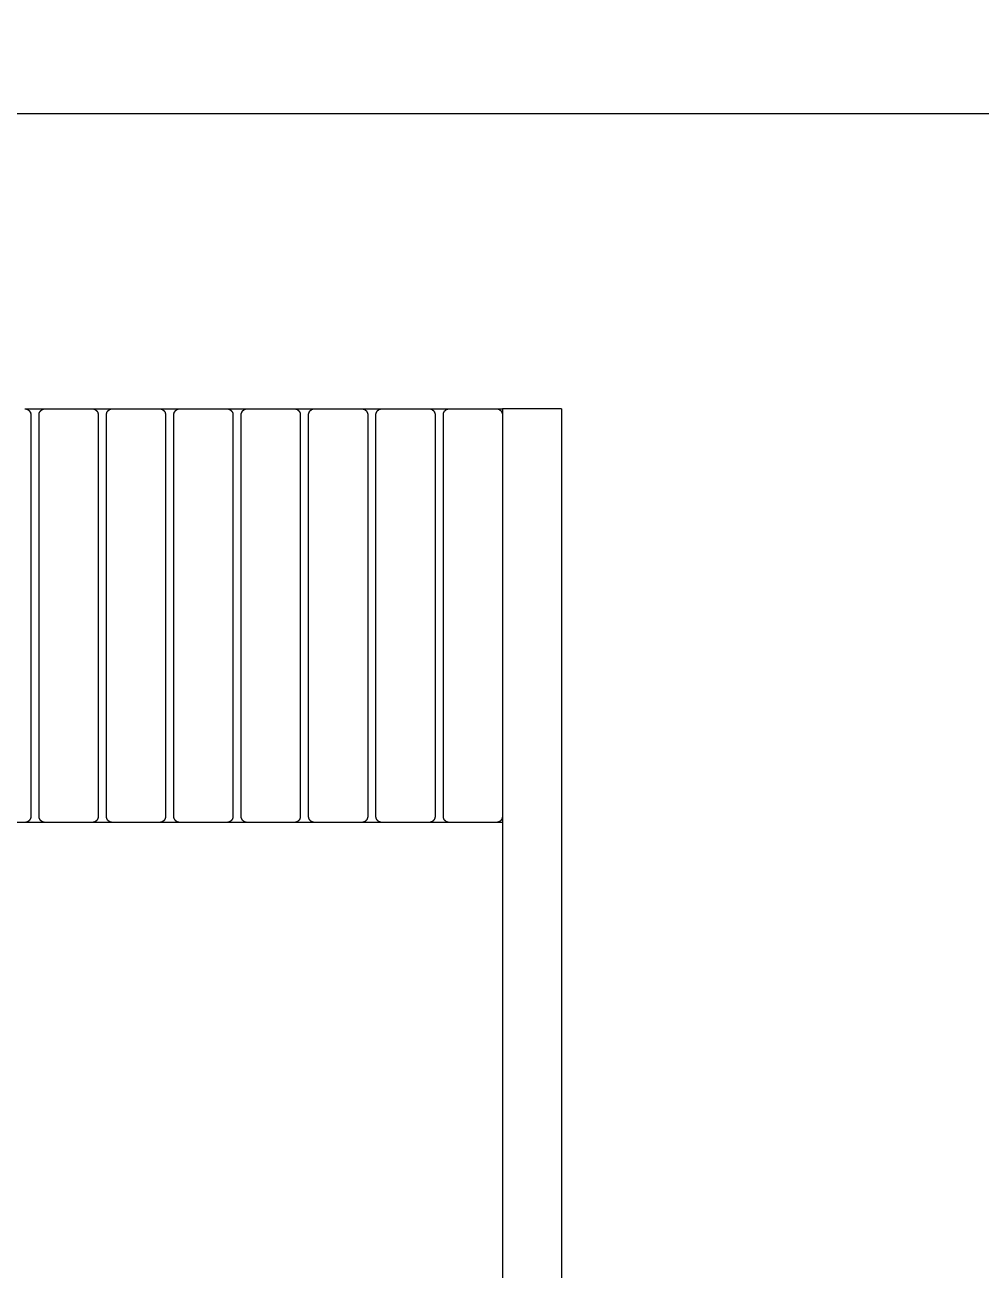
# Model space of a CAD drawing. Header units: millimetres. Extents: x -58335 to 291665, y -66693 to 213307.
# Drawn here: x 167907 to 168716, y -15881 to -14827 of the extents above; entities that cross this region are included whole.
import ezdxf

# ---------------------------------------------------------------- set-up
doc = ezdxf.new("R2010")
doc.units = ezdxf.units.MM
doc.header["$LTSCALE"] = 1000
for name, color, linetype in [('X-SITE$0$-MY-녹지', 254, 'Continuous'), ('X-SITE$0$-MY-보조선', 253, 'Continuous'), ('X-SITE$0$-MY-시설선', 254, 'Continuous'), ('X-SITE$0$-MY-시설선 wood', 254, 'Continuous')]:
    doc.layers.add(name, color=color, linetype=linetype)
pattern_1 = [(0, (-29382.5, 14650.24), (317.5, 317.5), [158.75, -476.25]), (90, (-29303.13, 14570.87), (-317.5, 317.5), [158.75, -476.25])]

# ---------------------------------------------------------------- blocks, each defined once
blk = doc.blocks.new('X-SITE$0$GPSP-100')
at = {"layer": 'X-SITE$0$-MY-시설선'}
for points in [[(2496.2, 0), (2512.8, 0)], [(2553.2, 0), (2569.8, 0)], [(2610.2, 0), (2626.8, 0)], [(2667.2, 0), (2683.8, 0)], [(2724.2, 0), (2740.8, 0)], [(2781.2, 0), (2797.8, 0)], [(2838.2, 0), (2854.8, 0)], [(2895.2, 0), (2900, 0)], [(2950, 0), (2900, 0)], [(2900, 0), (2900, -4.8)], [(2950, 0), (2950, -750)], [(2900, -345.2), (2900, -350)], [(2512.8, -350), (2496.2, -350)], [(2569.8, -350), (2553.2, -350)], [(2626.8, -350), (2610.2, -350)], [(2683.8, -350), (2667.2, -350)], [(2740.8, -350), (2724.2, -350)], [(2797.8, -350), (2781.2, -350)], [(2854.8, -350), (2838.2, -350)], [(2900, -350), (2895.2, -350)], [(2900, -350), (2900, -750)]]:
    blk.add_lwpolyline(points, dxfattribs=at)
at = {"layer": 'X-SITE$0$-MY-시설선 wood'}
for points in [[(2496, 0), (2496.1, 0), (2496.2, 0), (2496.3, 0), (2496.4, 0), (2496.6, 0), (2496.7, 0), (2496.8, -0.1), (2496.9, -0.1), (2497, -0.1), (2497.1, -0.1), (2497.3, -0.2), (2497.4, -0.2), (2497.5, -0.2), (2497.6, -0.3), (2497.7, -0.3), (2497.8, -0.4), (2498, -0.4), (2498.1, -0.4), (2498.2, -0.5), (2498.3, -0.6), (2498.4, -0.6), (2498.5, -0.7), (2498.6, -0.7), (2498.7, -0.8), (2498.8, -0.9), (2498.9, -1), (2499.1, -1), (2499.2, -1.1), (2499.3, -1.2), (2499.3, -1.3), (2499.4, -1.4), (2499.5, -1.5), (2499.6, -1.6), (2499.7, -1.7), (2499.8, -1.7), (2499.9, -1.8), (2500, -1.9), (2500, -2.1), (2500.1, -2.2), (2500.2, -2.3), (2500.3, -2.4), (2500.3, -2.5), (2500.4, -2.6), (2500.4, -2.7), (2500.5, -2.8), (2500.6, -2.9), (2500.6, -3), (2500.6, -3.2), (2500.7, -3.3), (2500.7, -3.4), (2500.8, -3.5), (2500.8, -3.6), (2500.8, -3.7), (2500.9, -3.9), (2500.9, -4), (2500.9, -4.1), (2500.9, -4.2), (2501, -4.3), (2501, -4.4), (2501, -4.6), (2501, -4.7), (2501, -4.8), (2501, -4.9), (2501, -5)], [(2508, -5), (2508, -4.9), (2508, -4.8), (2508, -4.7), (2508, -4.6), (2508, -4.4), (2508, -4.3), (2508.1, -4.2), (2508.1, -4.1), (2508.1, -4), (2508.1, -3.9), (2508.2, -3.7), (2508.2, -3.6), (2508.2, -3.5), (2508.3, -3.4), (2508.3, -3.3), (2508.4, -3.2), (2508.4, -3), (2508.4, -2.9), (2508.5, -2.8), (2508.6, -2.7), (2508.6, -2.6), (2508.7, -2.5), (2508.7, -2.4), (2508.8, -2.3), (2508.9, -2.2), (2509, -2.1), (2509, -1.9), (2509.1, -1.8), (2509.2, -1.7), (2509.3, -1.7), (2509.4, -1.6), (2509.5, -1.5), (2509.6, -1.4), (2509.7, -1.3), (2509.7, -1.2), (2509.8, -1.1), (2509.9, -1), (2510.1, -1), (2510.2, -0.9), (2510.3, -0.8), (2510.4, -0.7), (2510.5, -0.7), (2510.6, -0.6), (2510.7, -0.6), (2510.8, -0.5), (2510.9, -0.4), (2511, -0.4), (2511.2, -0.4), (2511.3, -0.3), (2511.4, -0.3), (2511.5, -0.2), (2511.6, -0.2), (2511.7, -0.2), (2511.9, -0.1), (2512, -0.1), (2512.1, -0.1), (2512.2, -0.1), (2512.3, 0), (2512.4, 0), (2512.6, 0), (2512.7, 0), (2512.8, 0), (2512.9, 0), (2513, 0)], [(2513, 0), (2553, 0)], [(2553, 0), (2553.1, 0), (2553.2, 0), (2553.3, 0), (2553.4, 0), (2553.6, 0), (2553.7, 0), (2553.8, -0.1), (2553.9, -0.1), (2554, -0.1), (2554.1, -0.1), (2554.3, -0.2), (2554.4, -0.2), (2554.5, -0.2), (2554.6, -0.3), (2554.7, -0.3), (2554.8, -0.4), (2555, -0.4), (2555.1, -0.4), (2555.2, -0.5), (2555.3, -0.6), (2555.4, -0.6), (2555.5, -0.7), (2555.6, -0.7), (2555.7, -0.8), (2555.8, -0.9), (2555.9, -1), (2556.1, -1), (2556.2, -1.1), (2556.3, -1.2), (2556.3, -1.3), (2556.4, -1.4), (2556.5, -1.5), (2556.6, -1.6), (2556.7, -1.7), (2556.8, -1.7), (2556.9, -1.8), (2557, -1.9), (2557, -2.1), (2557.1, -2.2), (2557.2, -2.3), (2557.3, -2.4), (2557.3, -2.5), (2557.4, -2.6), (2557.4, -2.7), (2557.5, -2.8), (2557.6, -2.9), (2557.6, -3), (2557.6, -3.2), (2557.7, -3.3), (2557.7, -3.4), (2557.8, -3.5), (2557.8, -3.6), (2557.8, -3.7), (2557.9, -3.9), (2557.9, -4), (2557.9, -4.1), (2557.9, -4.2), (2558, -4.3), (2558, -4.4), (2558, -4.6), (2558, -4.7), (2558, -4.8), (2558, -4.9), (2558, -5)], [(2565, -5), (2565, -4.9), (2565, -4.8), (2565, -4.7), (2565, -4.6), (2565, -4.4), (2565, -4.3), (2565.1, -4.2), (2565.1, -4.1), (2565.1, -4), (2565.1, -3.9), (2565.2, -3.7), (2565.2, -3.6), (2565.2, -3.5), (2565.3, -3.4), (2565.3, -3.3), (2565.4, -3.2), (2565.4, -3), (2565.4, -2.9), (2565.5, -2.8), (2565.6, -2.7), (2565.6, -2.6), (2565.7, -2.5), (2565.7, -2.4), (2565.8, -2.3), (2565.9, -2.2), (2566, -2.1), (2566, -1.9), (2566.1, -1.8), (2566.2, -1.7), (2566.3, -1.7), (2566.4, -1.6), (2566.5, -1.5), (2566.6, -1.4), (2566.7, -1.3), (2566.7, -1.2), (2566.8, -1.1), (2566.9, -1), (2567.1, -1), (2567.2, -0.9), (2567.3, -0.8), (2567.4, -0.7), (2567.5, -0.7), (2567.6, -0.6), (2567.7, -0.6), (2567.8, -0.5), (2567.9, -0.4), (2568, -0.4), (2568.2, -0.4), (2568.3, -0.3), (2568.4, -0.3), (2568.5, -0.2), (2568.6, -0.2), (2568.7, -0.2), (2568.9, -0.1), (2569, -0.1), (2569.1, -0.1), (2569.2, -0.1), (2569.3, 0), (2569.4, 0), (2569.6, 0), (2569.7, 0), (2569.8, 0), (2569.9, 0), (2570, 0)], [(2570, 0), (2610, 0)], [(2610, 0), (2610.1, 0), (2610.2, 0), (2610.3, 0), (2610.4, 0), (2610.6, 0), (2610.7, 0), (2610.8, -0.1), (2610.9, -0.1), (2611, -0.1), (2611.1, -0.1), (2611.3, -0.2), (2611.4, -0.2), (2611.5, -0.2), (2611.6, -0.3), (2611.7, -0.3), (2611.8, -0.4), (2612, -0.4), (2612.1, -0.4), (2612.2, -0.5), (2612.3, -0.6), (2612.4, -0.6), (2612.5, -0.7), (2612.6, -0.7), (2612.7, -0.8), (2612.8, -0.9), (2612.9, -1), (2613.1, -1), (2613.2, -1.1), (2613.3, -1.2), (2613.3, -1.3), (2613.4, -1.4), (2613.5, -1.5), (2613.6, -1.6), (2613.7, -1.7), (2613.8, -1.7), (2613.9, -1.8), (2614, -1.9), (2614, -2.1), (2614.1, -2.2), (2614.2, -2.3), (2614.3, -2.4), (2614.3, -2.5), (2614.4, -2.6), (2614.4, -2.7), (2614.5, -2.8), (2614.6, -2.9), (2614.6, -3), (2614.6, -3.2), (2614.7, -3.3), (2614.7, -3.4), (2614.8, -3.5), (2614.8, -3.6), (2614.8, -3.7), (2614.9, -3.9), (2614.9, -4), (2614.9, -4.1), (2614.9, -4.2), (2615, -4.3), (2615, -4.4), (2615, -4.6), (2615, -4.7), (2615, -4.8), (2615, -4.9), (2615, -5)], [(2622, -5), (2622, -4.9), (2622, -4.8), (2622, -4.7), (2622, -4.6), (2622, -4.4), (2622, -4.3), (2622.1, -4.2), (2622.1, -4.1), (2622.1, -4), (2622.1, -3.9), (2622.2, -3.7), (2622.2, -3.6), (2622.2, -3.5), (2622.3, -3.4), (2622.3, -3.3), (2622.4, -3.2), (2622.4, -3), (2622.4, -2.9), (2622.5, -2.8), (2622.6, -2.7), (2622.6, -2.6), (2622.7, -2.5), (2622.7, -2.4), (2622.8, -2.3), (2622.9, -2.2), (2623, -2.1), (2623, -1.9), (2623.1, -1.8), (2623.2, -1.7), (2623.3, -1.7), (2623.4, -1.6), (2623.5, -1.5), (2623.6, -1.4), (2623.7, -1.3), (2623.7, -1.2), (2623.8, -1.1), (2623.9, -1), (2624.1, -1), (2624.2, -0.9), (2624.3, -0.8), (2624.4, -0.7), (2624.5, -0.7), (2624.6, -0.6), (2624.7, -0.6), (2624.8, -0.5), (2624.9, -0.4), (2625, -0.4), (2625.2, -0.4), (2625.3, -0.3), (2625.4, -0.3), (2625.5, -0.2), (2625.6, -0.2), (2625.7, -0.2), (2625.9, -0.1), (2626, -0.1), (2626.1, -0.1), (2626.2, -0.1), (2626.3, 0), (2626.4, 0), (2626.6, 0), (2626.7, 0), (2626.8, 0), (2626.9, 0), (2627, 0)], [(2627, 0), (2667, 0)], [(2667, 0), (2667.1, 0), (2667.2, 0), (2667.3, 0), (2667.4, 0), (2667.6, 0), (2667.7, 0), (2667.8, -0.1), (2667.9, -0.1), (2668, -0.1), (2668.1, -0.1), (2668.3, -0.2), (2668.4, -0.2), (2668.5, -0.2), (2668.6, -0.3), (2668.7, -0.3), (2668.8, -0.4), (2669, -0.4), (2669.1, -0.4), (2669.2, -0.5), (2669.3, -0.6), (2669.4, -0.6), (2669.5, -0.7), (2669.6, -0.7), (2669.7, -0.8), (2669.8, -0.9), (2669.9, -1), (2670.1, -1), (2670.2, -1.1), (2670.3, -1.2), (2670.3, -1.3), (2670.4, -1.4), (2670.5, -1.5), (2670.6, -1.6), (2670.7, -1.7), (2670.8, -1.7), (2670.9, -1.8), (2671, -1.9), (2671, -2.1), (2671.1, -2.2), (2671.2, -2.3), (2671.3, -2.4), (2671.3, -2.5), (2671.4, -2.6), (2671.4, -2.7), (2671.5, -2.8), (2671.6, -2.9), (2671.6, -3), (2671.6, -3.2), (2671.7, -3.3), (2671.7, -3.4), (2671.8, -3.5), (2671.8, -3.6), (2671.8, -3.7), (2671.9, -3.9), (2671.9, -4), (2671.9, -4.1), (2671.9, -4.2), (2672, -4.3), (2672, -4.4), (2672, -4.6), (2672, -4.7), (2672, -4.8), (2672, -4.9), (2672, -5)], [(2679, -5), (2679, -4.9), (2679, -4.8), (2679, -4.7), (2679, -4.6), (2679, -4.4), (2679, -4.3), (2679.1, -4.2), (2679.1, -4.1), (2679.1, -4), (2679.1, -3.9), (2679.2, -3.7), (2679.2, -3.6), (2679.2, -3.5), (2679.3, -3.4), (2679.3, -3.3), (2679.4, -3.2), (2679.4, -3), (2679.4, -2.9), (2679.5, -2.8), (2679.6, -2.7), (2679.6, -2.6), (2679.7, -2.5), (2679.7, -2.4), (2679.8, -2.3), (2679.9, -2.2), (2680, -2.1), (2680, -1.9), (2680.1, -1.8), (2680.2, -1.7), (2680.3, -1.7), (2680.4, -1.6), (2680.5, -1.5), (2680.6, -1.4), (2680.7, -1.3), (2680.7, -1.2), (2680.8, -1.1), (2680.9, -1), (2681.1, -1), (2681.2, -0.9), (2681.3, -0.8), (2681.4, -0.7), (2681.5, -0.7), (2681.6, -0.6), (2681.7, -0.6), (2681.8, -0.5), (2681.9, -0.4), (2682, -0.4), (2682.2, -0.4), (2682.3, -0.3), (2682.4, -0.3), (2682.5, -0.2), (2682.6, -0.2), (2682.7, -0.2), (2682.9, -0.1), (2683, -0.1), (2683.1, -0.1), (2683.2, -0.1), (2683.3, 0), (2683.4, 0), (2683.6, 0), (2683.7, 0), (2683.8, 0), (2683.9, 0), (2684, 0)], [(2684, 0), (2724, 0)], [(2724, 0), (2724.1, 0), (2724.2, 0), (2724.3, 0), (2724.4, 0), (2724.6, 0), (2724.7, 0), (2724.8, -0.1), (2724.9, -0.1), (2725, -0.1), (2725.1, -0.1), (2725.3, -0.2), (2725.4, -0.2), (2725.5, -0.2), (2725.6, -0.3), (2725.7, -0.3), (2725.8, -0.4), (2726, -0.4), (2726.1, -0.4), (2726.2, -0.5), (2726.3, -0.6), (2726.4, -0.6), (2726.5, -0.7), (2726.6, -0.7), (2726.7, -0.8), (2726.8, -0.9), (2726.9, -1), (2727.1, -1), (2727.2, -1.1), (2727.3, -1.2), (2727.3, -1.3), (2727.4, -1.4), (2727.5, -1.5), (2727.6, -1.6), (2727.7, -1.7), (2727.8, -1.7), (2727.9, -1.8), (2728, -1.9), (2728, -2.1), (2728.1, -2.2), (2728.2, -2.3), (2728.3, -2.4), (2728.3, -2.5), (2728.4, -2.6), (2728.4, -2.7), (2728.5, -2.8), (2728.6, -2.9), (2728.6, -3), (2728.6, -3.2), (2728.7, -3.3), (2728.7, -3.4), (2728.8, -3.5), (2728.8, -3.6), (2728.8, -3.7), (2728.9, -3.9), (2728.9, -4), (2728.9, -4.1), (2728.9, -4.2), (2729, -4.3), (2729, -4.4), (2729, -4.6), (2729, -4.7), (2729, -4.8), (2729, -4.9), (2729, -5)], [(2736, -5), (2736, -4.9), (2736, -4.8), (2736, -4.7), (2736, -4.6), (2736, -4.4), (2736, -4.3), (2736.1, -4.2), (2736.1, -4.1), (2736.1, -4), (2736.1, -3.9), (2736.2, -3.7), (2736.2, -3.6), (2736.2, -3.5), (2736.3, -3.4), (2736.3, -3.3), (2736.4, -3.2), (2736.4, -3), (2736.4, -2.9), (2736.5, -2.8), (2736.6, -2.7), (2736.6, -2.6), (2736.7, -2.5), (2736.7, -2.4), (2736.8, -2.3), (2736.9, -2.2), (2737, -2.1), (2737, -1.9), (2737.1, -1.8), (2737.2, -1.7), (2737.3, -1.7), (2737.4, -1.6), (2737.5, -1.5), (2737.6, -1.4), (2737.7, -1.3), (2737.7, -1.2), (2737.8, -1.1), (2737.9, -1), (2738.1, -1), (2738.2, -0.9), (2738.3, -0.8), (2738.4, -0.7), (2738.5, -0.7), (2738.6, -0.6), (2738.7, -0.6), (2738.8, -0.5), (2738.9, -0.4), (2739, -0.4), (2739.2, -0.4), (2739.3, -0.3), (2739.4, -0.3), (2739.5, -0.2), (2739.6, -0.2), (2739.7, -0.2), (2739.9, -0.1), (2740, -0.1), (2740.1, -0.1), (2740.2, -0.1), (2740.3, 0), (2740.4, 0), (2740.6, 0), (2740.7, 0), (2740.8, 0), (2740.9, 0), (2741, 0)], [(2741, 0), (2781, 0)], [(2781, 0), (2781.1, 0), (2781.2, 0), (2781.3, 0), (2781.4, 0), (2781.6, 0), (2781.7, 0), (2781.8, -0.1), (2781.9, -0.1), (2782, -0.1), (2782.1, -0.1), (2782.3, -0.2), (2782.4, -0.2), (2782.5, -0.2), (2782.6, -0.3), (2782.7, -0.3), (2782.8, -0.4), (2783, -0.4), (2783.1, -0.4), (2783.2, -0.5), (2783.3, -0.6), (2783.4, -0.6), (2783.5, -0.7), (2783.6, -0.7), (2783.7, -0.8), (2783.8, -0.9), (2783.9, -1), (2784.1, -1), (2784.2, -1.1), (2784.3, -1.2), (2784.3, -1.3), (2784.4, -1.4), (2784.5, -1.5), (2784.6, -1.6), (2784.7, -1.7), (2784.8, -1.7), (2784.9, -1.8), (2785, -1.9), (2785, -2.1), (2785.1, -2.2), (2785.2, -2.3), (2785.3, -2.4), (2785.3, -2.5), (2785.4, -2.6), (2785.4, -2.7), (2785.5, -2.8), (2785.6, -2.9), (2785.6, -3), (2785.6, -3.2), (2785.7, -3.3), (2785.7, -3.4), (2785.8, -3.5), (2785.8, -3.6), (2785.8, -3.7), (2785.9, -3.9), (2785.9, -4), (2785.9, -4.1), (2785.9, -4.2), (2786, -4.3), (2786, -4.4), (2786, -4.6), (2786, -4.7), (2786, -4.8), (2786, -4.9), (2786, -5)], [(2793, -5), (2793, -4.9), (2793, -4.8), (2793, -4.7), (2793, -4.6), (2793, -4.4), (2793, -4.3), (2793.1, -4.2), (2793.1, -4.1), (2793.1, -4), (2793.1, -3.9), (2793.2, -3.7), (2793.2, -3.6), (2793.2, -3.5), (2793.3, -3.4), (2793.3, -3.3), (2793.4, -3.2), (2793.4, -3), (2793.4, -2.9), (2793.5, -2.8), (2793.6, -2.7), (2793.6, -2.6), (2793.7, -2.5), (2793.7, -2.4), (2793.8, -2.3), (2793.9, -2.2), (2794, -2.1), (2794, -1.9), (2794.1, -1.8), (2794.2, -1.7), (2794.3, -1.7), (2794.4, -1.6), (2794.5, -1.5), (2794.6, -1.4), (2794.7, -1.3), (2794.7, -1.2), (2794.8, -1.1), (2794.9, -1), (2795.1, -1), (2795.2, -0.9), (2795.3, -0.8), (2795.4, -0.7), (2795.5, -0.7), (2795.6, -0.6), (2795.7, -0.6), (2795.8, -0.5), (2795.9, -0.4), (2796, -0.4), (2796.2, -0.4), (2796.3, -0.3), (2796.4, -0.3), (2796.5, -0.2), (2796.6, -0.2), (2796.7, -0.2), (2796.9, -0.1), (2797, -0.1), (2797.1, -0.1), (2797.2, -0.1), (2797.3, 0), (2797.4, 0), (2797.6, 0), (2797.7, 0), (2797.8, 0), (2797.9, 0), (2798, 0)], [(2798, 0), (2838, 0)], [(2838, 0), (2838.1, 0), (2838.2, 0), (2838.3, 0), (2838.4, 0), (2838.6, 0), (2838.7, 0), (2838.8, -0.1), (2838.9, -0.1), (2839, -0.1), (2839.1, -0.1), (2839.3, -0.2), (2839.4, -0.2), (2839.5, -0.2), (2839.6, -0.3), (2839.7, -0.3), (2839.8, -0.4), (2840, -0.4), (2840.1, -0.4), (2840.2, -0.5), (2840.3, -0.6), (2840.4, -0.6), (2840.5, -0.7), (2840.6, -0.7), (2840.7, -0.8), (2840.8, -0.9), (2840.9, -1), (2841.1, -1), (2841.2, -1.1), (2841.3, -1.2), (2841.3, -1.3), (2841.4, -1.4), (2841.5, -1.5), (2841.6, -1.6), (2841.7, -1.7), (2841.8, -1.7), (2841.9, -1.8), (2842, -1.9), (2842, -2.1), (2842.1, -2.2), (2842.2, -2.3), (2842.3, -2.4), (2842.3, -2.5), (2842.4, -2.6), (2842.4, -2.7), (2842.5, -2.8), (2842.6, -2.9), (2842.6, -3), (2842.6, -3.2), (2842.7, -3.3), (2842.7, -3.4), (2842.8, -3.5), (2842.8, -3.6), (2842.8, -3.7), (2842.9, -3.9), (2842.9, -4), (2842.9, -4.1), (2842.9, -4.2), (2843, -4.3), (2843, -4.4), (2843, -4.6), (2843, -4.7), (2843, -4.8), (2843, -4.9), (2843, -5)], [(2850, -5), (2850, -4.9), (2850, -4.8), (2850, -4.7), (2850, -4.6), (2850, -4.4), (2850, -4.3), (2850.1, -4.2), (2850.1, -4.1), (2850.1, -4), (2850.1, -3.9), (2850.2, -3.7), (2850.2, -3.6), (2850.2, -3.5), (2850.3, -3.4), (2850.3, -3.3), (2850.4, -3.2), (2850.4, -3), (2850.4, -2.9), (2850.5, -2.8), (2850.6, -2.7), (2850.6, -2.6), (2850.7, -2.5), (2850.7, -2.4), (2850.8, -2.3), (2850.9, -2.2), (2851, -2.1), (2851, -1.9), (2851.1, -1.8), (2851.2, -1.7), (2851.3, -1.7), (2851.4, -1.6), (2851.5, -1.5), (2851.6, -1.4), (2851.7, -1.3), (2851.7, -1.2), (2851.8, -1.1), (2851.9, -1), (2852.1, -1), (2852.2, -0.9), (2852.3, -0.8), (2852.4, -0.7), (2852.5, -0.7), (2852.6, -0.6), (2852.7, -0.6), (2852.8, -0.5), (2852.9, -0.4), (2853, -0.4), (2853.2, -0.4), (2853.3, -0.3), (2853.4, -0.3), (2853.5, -0.2), (2853.6, -0.2), (2853.7, -0.2), (2853.9, -0.1), (2854, -0.1), (2854.1, -0.1), (2854.2, -0.1), (2854.3, 0), (2854.4, 0), (2854.6, 0), (2854.7, 0), (2854.8, 0), (2854.9, 0), (2855, 0)], [(2855, 0), (2895, 0)], [(2895, 0), (2895.1, 0), (2895.2, 0), (2895.3, 0), (2895.4, 0), (2895.6, 0), (2895.7, 0), (2895.8, -0.1), (2895.9, -0.1), (2896, -0.1), (2896.1, -0.1), (2896.3, -0.2), (2896.4, -0.2), (2896.5, -0.2), (2896.6, -0.3), (2896.7, -0.3), (2896.8, -0.4), (2897, -0.4), (2897.1, -0.4), (2897.2, -0.5), (2897.3, -0.6), (2897.4, -0.6), (2897.5, -0.7), (2897.6, -0.7), (2897.7, -0.8), (2897.8, -0.9), (2897.9, -1), (2898.1, -1), (2898.2, -1.1), (2898.3, -1.2), (2898.3, -1.3), (2898.4, -1.4), (2898.5, -1.5), (2898.6, -1.6), (2898.7, -1.7), (2898.8, -1.7), (2898.9, -1.8), (2899, -1.9), (2899, -2.1), (2899.1, -2.2), (2899.2, -2.3), (2899.3, -2.4), (2899.3, -2.5), (2899.4, -2.6), (2899.4, -2.7), (2899.5, -2.8), (2899.6, -2.9), (2899.6, -3), (2899.6, -3.2), (2899.7, -3.3), (2899.7, -3.4), (2899.8, -3.5), (2899.8, -3.6), (2899.8, -3.7), (2899.9, -3.9), (2899.9, -4), (2899.9, -4.1), (2899.9, -4.2), (2900, -4.3), (2900, -4.4), (2900, -4.6), (2900, -4.7), (2900, -4.8), (2900, -4.9), (2900, -5)], [(2501, -5), (2501, -345)], [(2508, -345), (2508, -5)], [(2558, -5), (2558, -345)], [(2565, -345), (2565, -5)], [(2615, -5), (2615, -345)], [(2622, -345), (2622, -5)], [(2672, -5), (2672, -345)], [(2679, -345), (2679, -5)], [(2729, -5), (2729, -345)], [(2736, -345), (2736, -5)], [(2786, -5), (2786, -345)], [(2793, -345), (2793, -5)], [(2843, -5), (2843, -345)], [(2850, -345), (2850, -5)], [(2900, -5), (2900, -345)], [(2501, -345), (2501, -345.1), (2501, -345.2), (2501, -345.3), (2501, -345.4), (2501, -345.6), (2501, -345.7), (2500.9, -345.8), (2500.9, -345.9), (2500.9, -346), (2500.9, -346.1), (2500.8, -346.3), (2500.8, -346.4), (2500.8, -346.5), (2500.7, -346.6), (2500.7, -346.7), (2500.6, -346.8), (2500.6, -347), (2500.6, -347.1), (2500.5, -347.2), (2500.4, -347.3), (2500.4, -347.4), (2500.3, -347.5), (2500.3, -347.6), (2500.2, -347.7), (2500.1, -347.8), (2500, -347.9), (2500, -348.1), (2499.9, -348.2), (2499.8, -348.3), (2499.7, -348.3), (2499.6, -348.4), (2499.5, -348.5), (2499.4, -348.6), (2499.3, -348.7), (2499.3, -348.8), (2499.2, -348.9), (2499.1, -349), (2498.9, -349), (2498.8, -349.1), (2498.7, -349.2), (2498.6, -349.3), (2498.5, -349.3), (2498.4, -349.4), (2498.3, -349.4), (2498.2, -349.5), (2498.1, -349.6), (2498, -349.6), (2497.8, -349.6), (2497.7, -349.7), (2497.6, -349.7), (2497.5, -349.8), (2497.4, -349.8), (2497.3, -349.8), (2497.1, -349.9), (2497, -349.9), (2496.9, -349.9), (2496.8, -349.9), (2496.7, -350), (2496.6, -350), (2496.4, -350), (2496.3, -350), (2496.2, -350), (2496.1, -350), (2496, -350)], [(2513, -350), (2512.9, -350), (2512.8, -350), (2512.7, -350), (2512.6, -350), (2512.4, -350), (2512.3, -350), (2512.2, -349.9), (2512.1, -349.9), (2512, -349.9), (2511.9, -349.9), (2511.7, -349.8), (2511.6, -349.8), (2511.5, -349.8), (2511.4, -349.7), (2511.3, -349.7), (2511.2, -349.6), (2511, -349.6), (2510.9, -349.6), (2510.8, -349.5), (2510.7, -349.4), (2510.6, -349.4), (2510.5, -349.3), (2510.4, -349.3), (2510.3, -349.2), (2510.2, -349.1), (2510.1, -349), (2509.9, -349), (2509.8, -348.9), (2509.7, -348.8), (2509.7, -348.7), (2509.6, -348.6), (2509.5, -348.5), (2509.4, -348.4), (2509.3, -348.3), (2509.2, -348.3), (2509.1, -348.2), (2509, -348.1), (2509, -347.9), (2508.9, -347.8), (2508.8, -347.7), (2508.7, -347.6), (2508.7, -347.5), (2508.6, -347.4), (2508.6, -347.3), (2508.5, -347.2), (2508.4, -347.1), (2508.4, -347), (2508.4, -346.8), (2508.3, -346.7), (2508.3, -346.6), (2508.2, -346.5), (2508.2, -346.4), (2508.2, -346.3), (2508.1, -346.1), (2508.1, -346), (2508.1, -345.9), (2508.1, -345.8), (2508, -345.7), (2508, -345.6), (2508, -345.4), (2508, -345.3), (2508, -345.2), (2508, -345.1), (2508, -345)], [(2558, -345), (2558, -345.1), (2558, -345.2), (2558, -345.3), (2558, -345.4), (2558, -345.6), (2558, -345.7), (2557.9, -345.8), (2557.9, -345.9), (2557.9, -346), (2557.9, -346.1), (2557.8, -346.3), (2557.8, -346.4), (2557.8, -346.5), (2557.7, -346.6), (2557.7, -346.7), (2557.6, -346.8), (2557.6, -347), (2557.6, -347.1), (2557.5, -347.2), (2557.4, -347.3), (2557.4, -347.4), (2557.3, -347.5), (2557.3, -347.6), (2557.2, -347.7), (2557.1, -347.8), (2557, -347.9), (2557, -348.1), (2556.9, -348.2), (2556.8, -348.3), (2556.7, -348.3), (2556.6, -348.4), (2556.5, -348.5), (2556.4, -348.6), (2556.3, -348.7), (2556.3, -348.8), (2556.2, -348.9), (2556.1, -349), (2555.9, -349), (2555.8, -349.1), (2555.7, -349.2), (2555.6, -349.3), (2555.5, -349.3), (2555.4, -349.4), (2555.3, -349.4), (2555.2, -349.5), (2555.1, -349.6), (2555, -349.6), (2554.8, -349.6), (2554.7, -349.7), (2554.6, -349.7), (2554.5, -349.8), (2554.4, -349.8), (2554.3, -349.8), (2554.1, -349.9), (2554, -349.9), (2553.9, -349.9), (2553.8, -349.9), (2553.7, -350), (2553.6, -350), (2553.4, -350), (2553.3, -350), (2553.2, -350), (2553.1, -350), (2553, -350)], [(2570, -350), (2569.9, -350), (2569.8, -350), (2569.7, -350), (2569.6, -350), (2569.4, -350), (2569.3, -350), (2569.2, -349.9), (2569.1, -349.9), (2569, -349.9), (2568.9, -349.9), (2568.7, -349.8), (2568.6, -349.8), (2568.5, -349.8), (2568.4, -349.7), (2568.3, -349.7), (2568.2, -349.6), (2568, -349.6), (2567.9, -349.6), (2567.8, -349.5), (2567.7, -349.4), (2567.6, -349.4), (2567.5, -349.3), (2567.4, -349.3), (2567.3, -349.2), (2567.2, -349.1), (2567.1, -349), (2566.9, -349), (2566.8, -348.9), (2566.7, -348.8), (2566.7, -348.7), (2566.6, -348.6), (2566.5, -348.5), (2566.4, -348.4), (2566.3, -348.3), (2566.2, -348.3), (2566.1, -348.2), (2566, -348.1), (2566, -347.9), (2565.9, -347.8), (2565.8, -347.7), (2565.7, -347.6), (2565.7, -347.5), (2565.6, -347.4), (2565.6, -347.3), (2565.5, -347.2), (2565.4, -347.1), (2565.4, -347), (2565.4, -346.8), (2565.3, -346.7), (2565.3, -346.6), (2565.2, -346.5), (2565.2, -346.4), (2565.2, -346.3), (2565.1, -346.1), (2565.1, -346), (2565.1, -345.9), (2565.1, -345.8), (2565, -345.7), (2565, -345.6), (2565, -345.4), (2565, -345.3), (2565, -345.2), (2565, -345.1), (2565, -345)], [(2615, -345), (2615, -345.1), (2615, -345.2), (2615, -345.3), (2615, -345.4), (2615, -345.6), (2615, -345.7), (2614.9, -345.8), (2614.9, -345.9), (2614.9, -346), (2614.9, -346.1), (2614.8, -346.3), (2614.8, -346.4), (2614.8, -346.5), (2614.7, -346.6), (2614.7, -346.7), (2614.6, -346.8), (2614.6, -347), (2614.6, -347.1), (2614.5, -347.2), (2614.4, -347.3), (2614.4, -347.4), (2614.3, -347.5), (2614.3, -347.6), (2614.2, -347.7), (2614.1, -347.8), (2614, -347.9), (2614, -348.1), (2613.9, -348.2), (2613.8, -348.3), (2613.7, -348.3), (2613.6, -348.4), (2613.5, -348.5), (2613.4, -348.6), (2613.3, -348.7), (2613.3, -348.8), (2613.2, -348.9), (2613.1, -349), (2612.9, -349), (2612.8, -349.1), (2612.7, -349.2), (2612.6, -349.3), (2612.5, -349.3), (2612.4, -349.4), (2612.3, -349.4), (2612.2, -349.5), (2612.1, -349.6), (2612, -349.6), (2611.8, -349.6), (2611.7, -349.7), (2611.6, -349.7), (2611.5, -349.8), (2611.4, -349.8), (2611.3, -349.8), (2611.1, -349.9), (2611, -349.9), (2610.9, -349.9), (2610.8, -349.9), (2610.7, -350), (2610.6, -350), (2610.4, -350), (2610.3, -350), (2610.2, -350), (2610.1, -350), (2610, -350)], [(2627, -350), (2626.9, -350), (2626.8, -350), (2626.7, -350), (2626.6, -350), (2626.4, -350), (2626.3, -350), (2626.2, -349.9), (2626.1, -349.9), (2626, -349.9), (2625.9, -349.9), (2625.7, -349.8), (2625.6, -349.8), (2625.5, -349.8), (2625.4, -349.7), (2625.3, -349.7), (2625.2, -349.6), (2625, -349.6), (2624.9, -349.6), (2624.8, -349.5), (2624.7, -349.4), (2624.6, -349.4), (2624.5, -349.3), (2624.4, -349.3), (2624.3, -349.2), (2624.2, -349.1), (2624.1, -349), (2623.9, -349), (2623.8, -348.9), (2623.7, -348.8), (2623.7, -348.7), (2623.6, -348.6), (2623.5, -348.5), (2623.4, -348.4), (2623.3, -348.3), (2623.2, -348.3), (2623.1, -348.2), (2623, -348.1), (2623, -347.9), (2622.9, -347.8), (2622.8, -347.7), (2622.7, -347.6), (2622.7, -347.5), (2622.6, -347.4), (2622.6, -347.3), (2622.5, -347.2), (2622.4, -347.1), (2622.4, -347), (2622.4, -346.8), (2622.3, -346.7), (2622.3, -346.6), (2622.2, -346.5), (2622.2, -346.4), (2622.2, -346.3), (2622.1, -346.1), (2622.1, -346), (2622.1, -345.9), (2622.1, -345.8), (2622, -345.7), (2622, -345.6), (2622, -345.4), (2622, -345.3), (2622, -345.2), (2622, -345.1), (2622, -345)], [(2672, -345), (2672, -345.1), (2672, -345.2), (2672, -345.3), (2672, -345.4), (2672, -345.6), (2672, -345.7), (2671.9, -345.8), (2671.9, -345.9), (2671.9, -346), (2671.9, -346.1), (2671.8, -346.3), (2671.8, -346.4), (2671.8, -346.5), (2671.7, -346.6), (2671.7, -346.7), (2671.6, -346.8), (2671.6, -347), (2671.6, -347.1), (2671.5, -347.2), (2671.4, -347.3), (2671.4, -347.4), (2671.3, -347.5), (2671.3, -347.6), (2671.2, -347.7), (2671.1, -347.8), (2671, -347.9), (2671, -348.1), (2670.9, -348.2), (2670.8, -348.3), (2670.7, -348.3), (2670.6, -348.4), (2670.5, -348.5), (2670.4, -348.6), (2670.3, -348.7), (2670.3, -348.8), (2670.2, -348.9), (2670.1, -349), (2669.9, -349), (2669.8, -349.1), (2669.7, -349.2), (2669.6, -349.3), (2669.5, -349.3), (2669.4, -349.4), (2669.3, -349.4), (2669.2, -349.5), (2669.1, -349.6), (2669, -349.6), (2668.8, -349.6), (2668.7, -349.7), (2668.6, -349.7), (2668.5, -349.8), (2668.4, -349.8), (2668.3, -349.8), (2668.1, -349.9), (2668, -349.9), (2667.9, -349.9), (2667.8, -349.9), (2667.7, -350), (2667.6, -350), (2667.4, -350), (2667.3, -350), (2667.2, -350), (2667.1, -350), (2667, -350)], [(2684, -350), (2683.9, -350), (2683.8, -350), (2683.7, -350), (2683.6, -350), (2683.4, -350), (2683.3, -350), (2683.2, -349.9), (2683.1, -349.9), (2683, -349.9), (2682.9, -349.9), (2682.7, -349.8), (2682.6, -349.8), (2682.5, -349.8), (2682.4, -349.7), (2682.3, -349.7), (2682.2, -349.6), (2682, -349.6), (2681.9, -349.6), (2681.8, -349.5), (2681.7, -349.4), (2681.6, -349.4), (2681.5, -349.3), (2681.4, -349.3), (2681.3, -349.2), (2681.2, -349.1), (2681.1, -349), (2680.9, -349), (2680.8, -348.9), (2680.7, -348.8), (2680.7, -348.7), (2680.6, -348.6), (2680.5, -348.5), (2680.4, -348.4), (2680.3, -348.3), (2680.2, -348.3), (2680.1, -348.2), (2680, -348.1), (2680, -347.9), (2679.9, -347.8), (2679.8, -347.7), (2679.7, -347.6), (2679.7, -347.5), (2679.6, -347.4), (2679.6, -347.3), (2679.5, -347.2), (2679.4, -347.1), (2679.4, -347), (2679.4, -346.8), (2679.3, -346.7), (2679.3, -346.6), (2679.2, -346.5), (2679.2, -346.4), (2679.2, -346.3), (2679.1, -346.1), (2679.1, -346), (2679.1, -345.9), (2679.1, -345.8), (2679, -345.7), (2679, -345.6), (2679, -345.4), (2679, -345.3), (2679, -345.2), (2679, -345.1), (2679, -345)], [(2729, -345), (2729, -345.1), (2729, -345.2), (2729, -345.3), (2729, -345.4), (2729, -345.6), (2729, -345.7), (2728.9, -345.8), (2728.9, -345.9), (2728.9, -346), (2728.9, -346.1), (2728.8, -346.3), (2728.8, -346.4), (2728.8, -346.5), (2728.7, -346.6), (2728.7, -346.7), (2728.6, -346.8), (2728.6, -347), (2728.6, -347.1), (2728.5, -347.2), (2728.4, -347.3), (2728.4, -347.4), (2728.3, -347.5), (2728.3, -347.6), (2728.2, -347.7), (2728.1, -347.8), (2728, -347.9), (2728, -348.1), (2727.9, -348.2), (2727.8, -348.3), (2727.7, -348.3), (2727.6, -348.4), (2727.5, -348.5), (2727.4, -348.6), (2727.3, -348.7), (2727.3, -348.8), (2727.2, -348.9), (2727.1, -349), (2726.9, -349), (2726.8, -349.1), (2726.7, -349.2), (2726.6, -349.3), (2726.5, -349.3), (2726.4, -349.4), (2726.3, -349.4), (2726.2, -349.5), (2726.1, -349.6), (2726, -349.6), (2725.8, -349.6), (2725.7, -349.7), (2725.6, -349.7), (2725.5, -349.8), (2725.4, -349.8), (2725.3, -349.8), (2725.1, -349.9), (2725, -349.9), (2724.9, -349.9), (2724.8, -349.9), (2724.7, -350), (2724.6, -350), (2724.4, -350), (2724.3, -350), (2724.2, -350), (2724.1, -350), (2724, -350)], [(2741, -350), (2740.9, -350), (2740.8, -350), (2740.7, -350), (2740.6, -350), (2740.4, -350), (2740.3, -350), (2740.2, -349.9), (2740.1, -349.9), (2740, -349.9), (2739.9, -349.9), (2739.7, -349.8), (2739.6, -349.8), (2739.5, -349.8), (2739.4, -349.7), (2739.3, -349.7), (2739.2, -349.6), (2739, -349.6), (2738.9, -349.6), (2738.8, -349.5), (2738.7, -349.4), (2738.6, -349.4), (2738.5, -349.3), (2738.4, -349.3), (2738.3, -349.2), (2738.2, -349.1), (2738.1, -349), (2737.9, -349), (2737.8, -348.9), (2737.7, -348.8), (2737.7, -348.7), (2737.6, -348.6), (2737.5, -348.5), (2737.4, -348.4), (2737.3, -348.3), (2737.2, -348.3), (2737.1, -348.2), (2737, -348.1), (2737, -347.9), (2736.9, -347.8), (2736.8, -347.7), (2736.7, -347.6), (2736.7, -347.5), (2736.6, -347.4), (2736.6, -347.3), (2736.5, -347.2), (2736.4, -347.1), (2736.4, -347), (2736.4, -346.8), (2736.3, -346.7), (2736.3, -346.6), (2736.2, -346.5), (2736.2, -346.4), (2736.2, -346.3), (2736.1, -346.1), (2736.1, -346), (2736.1, -345.9), (2736.1, -345.8), (2736, -345.7), (2736, -345.6), (2736, -345.4), (2736, -345.3), (2736, -345.2), (2736, -345.1), (2736, -345)], [(2786, -345), (2786, -345.1), (2786, -345.2), (2786, -345.3), (2786, -345.4), (2786, -345.6), (2786, -345.7), (2785.9, -345.8), (2785.9, -345.9), (2785.9, -346), (2785.9, -346.1), (2785.8, -346.3), (2785.8, -346.4), (2785.8, -346.5), (2785.7, -346.6), (2785.7, -346.7), (2785.6, -346.8), (2785.6, -347), (2785.6, -347.1), (2785.5, -347.2), (2785.4, -347.3), (2785.4, -347.4), (2785.3, -347.5), (2785.3, -347.6), (2785.2, -347.7), (2785.1, -347.8), (2785, -347.9), (2785, -348.1), (2784.9, -348.2), (2784.8, -348.3), (2784.7, -348.3), (2784.6, -348.4), (2784.5, -348.5), (2784.4, -348.6), (2784.3, -348.7), (2784.3, -348.8), (2784.2, -348.9), (2784.1, -349), (2783.9, -349), (2783.8, -349.1), (2783.7, -349.2), (2783.6, -349.3), (2783.5, -349.3), (2783.4, -349.4), (2783.3, -349.4), (2783.2, -349.5), (2783.1, -349.6), (2783, -349.6), (2782.8, -349.6), (2782.7, -349.7), (2782.6, -349.7), (2782.5, -349.8), (2782.4, -349.8), (2782.3, -349.8), (2782.1, -349.9), (2782, -349.9), (2781.9, -349.9), (2781.8, -349.9), (2781.7, -350), (2781.6, -350), (2781.4, -350), (2781.3, -350), (2781.2, -350), (2781.1, -350), (2781, -350)], [(2798, -350), (2797.9, -350), (2797.8, -350), (2797.7, -350), (2797.6, -350), (2797.4, -350), (2797.3, -350), (2797.2, -349.9), (2797.1, -349.9), (2797, -349.9), (2796.9, -349.9), (2796.7, -349.8), (2796.6, -349.8), (2796.5, -349.8), (2796.4, -349.7), (2796.3, -349.7), (2796.2, -349.6), (2796, -349.6), (2795.9, -349.6), (2795.8, -349.5), (2795.7, -349.4), (2795.6, -349.4), (2795.5, -349.3), (2795.4, -349.3), (2795.3, -349.2), (2795.2, -349.1), (2795.1, -349), (2794.9, -349), (2794.8, -348.9), (2794.7, -348.8), (2794.7, -348.7), (2794.6, -348.6), (2794.5, -348.5), (2794.4, -348.4), (2794.3, -348.3), (2794.2, -348.3), (2794.1, -348.2), (2794, -348.1), (2794, -347.9), (2793.9, -347.8), (2793.8, -347.7), (2793.7, -347.6), (2793.7, -347.5), (2793.6, -347.4), (2793.6, -347.3), (2793.5, -347.2), (2793.4, -347.1), (2793.4, -347), (2793.4, -346.8), (2793.3, -346.7), (2793.3, -346.6), (2793.2, -346.5), (2793.2, -346.4), (2793.2, -346.3), (2793.1, -346.1), (2793.1, -346), (2793.1, -345.9), (2793.1, -345.8), (2793, -345.7), (2793, -345.6), (2793, -345.4), (2793, -345.3), (2793, -345.2), (2793, -345.1), (2793, -345)], [(2843, -345), (2843, -345.1), (2843, -345.2), (2843, -345.3), (2843, -345.4), (2843, -345.6), (2843, -345.7), (2842.9, -345.8), (2842.9, -345.9), (2842.9, -346), (2842.9, -346.1), (2842.8, -346.3), (2842.8, -346.4), (2842.8, -346.5), (2842.7, -346.6), (2842.7, -346.7), (2842.6, -346.8), (2842.6, -347), (2842.6, -347.1), (2842.5, -347.2), (2842.4, -347.3), (2842.4, -347.4), (2842.3, -347.5), (2842.3, -347.6), (2842.2, -347.7), (2842.1, -347.8), (2842, -347.9), (2842, -348.1), (2841.9, -348.2), (2841.8, -348.3), (2841.7, -348.3), (2841.6, -348.4), (2841.5, -348.5), (2841.4, -348.6), (2841.3, -348.7), (2841.3, -348.8), (2841.2, -348.9), (2841.1, -349), (2840.9, -349), (2840.8, -349.1), (2840.7, -349.2), (2840.6, -349.3), (2840.5, -349.3), (2840.4, -349.4), (2840.3, -349.4), (2840.2, -349.5), (2840.1, -349.6), (2840, -349.6), (2839.8, -349.6), (2839.7, -349.7), (2839.6, -349.7), (2839.5, -349.8), (2839.4, -349.8), (2839.3, -349.8), (2839.1, -349.9), (2839, -349.9), (2838.9, -349.9), (2838.8, -349.9), (2838.7, -350), (2838.6, -350), (2838.4, -350), (2838.3, -350), (2838.2, -350), (2838.1, -350), (2838, -350)], [(2855, -350), (2854.9, -350), (2854.8, -350), (2854.7, -350), (2854.6, -350), (2854.4, -350), (2854.3, -350), (2854.2, -349.9), (2854.1, -349.9), (2854, -349.9), (2853.9, -349.9), (2853.7, -349.8), (2853.6, -349.8), (2853.5, -349.8), (2853.4, -349.7), (2853.3, -349.7), (2853.2, -349.6), (2853, -349.6), (2852.9, -349.6), (2852.8, -349.5), (2852.7, -349.4), (2852.6, -349.4), (2852.5, -349.3), (2852.4, -349.3), (2852.3, -349.2), (2852.2, -349.1), (2852.1, -349), (2851.9, -349), (2851.8, -348.9), (2851.7, -348.8), (2851.7, -348.7), (2851.6, -348.6), (2851.5, -348.5), (2851.4, -348.4), (2851.3, -348.3), (2851.2, -348.3), (2851.1, -348.2), (2851, -348.1), (2851, -347.9), (2850.9, -347.8), (2850.8, -347.7), (2850.7, -347.6), (2850.7, -347.5), (2850.6, -347.4), (2850.6, -347.3), (2850.5, -347.2), (2850.4, -347.1), (2850.4, -347), (2850.4, -346.8), (2850.3, -346.7), (2850.3, -346.6), (2850.2, -346.5), (2850.2, -346.4), (2850.2, -346.3), (2850.1, -346.1), (2850.1, -346), (2850.1, -345.9), (2850.1, -345.8), (2850, -345.7), (2850, -345.6), (2850, -345.4), (2850, -345.3), (2850, -345.2), (2850, -345.1), (2850, -345)], [(2900, -345), (2900, -345.1), (2900, -345.2), (2900, -345.3), (2900, -345.4), (2900, -345.6), (2900, -345.7), (2899.9, -345.8), (2899.9, -345.9), (2899.9, -346), (2899.9, -346.1), (2899.8, -346.3), (2899.8, -346.4), (2899.8, -346.5), (2899.7, -346.6), (2899.7, -346.7), (2899.6, -346.8), (2899.6, -347), (2899.6, -347.1), (2899.5, -347.2), (2899.4, -347.3), (2899.4, -347.4), (2899.3, -347.5), (2899.3, -347.6), (2899.2, -347.7), (2899.1, -347.8), (2899, -347.9), (2899, -348.1), (2898.9, -348.2), (2898.8, -348.3), (2898.7, -348.3), (2898.6, -348.4), (2898.5, -348.5), (2898.4, -348.6), (2898.3, -348.7), (2898.3, -348.8), (2898.2, -348.9), (2898.1, -349), (2897.9, -349), (2897.8, -349.1), (2897.7, -349.2), (2897.6, -349.3), (2897.5, -349.3), (2897.4, -349.4), (2897.3, -349.4), (2897.2, -349.5), (2897.1, -349.6), (2897, -349.6), (2896.8, -349.6), (2896.7, -349.7), (2896.6, -349.7), (2896.5, -349.8), (2896.4, -349.8), (2896.3, -349.8), (2896.1, -349.9), (2896, -349.9), (2895.9, -349.9), (2895.8, -349.9), (2895.7, -350), (2895.6, -350), (2895.4, -350), (2895.3, -350), (2895.2, -350), (2895.1, -350), (2895, -350)], [(2496, -350), (2456, -350)], [(2553, -350), (2513, -350)], [(2610, -350), (2570, -350)], [(2667, -350), (2627, -350)], [(2724, -350), (2684, -350)], [(2781, -350), (2741, -350)], [(2838, -350), (2798, -350)], [(2895, -350), (2855, -350)]]:
    blk.add_lwpolyline(points, dxfattribs=at)
blk = doc.blocks.new('X-SITE$0$240910_L-1F')
at = {"layer": 'X-SITE$0$-MY-녹지'}
h = blk.add_hatch(dxfattribs=at)
h.set_pattern_fill('CROSS', color=256, scale=50, style=2)
h.set_pattern_definition(pattern_1)
edge = h.paths.add_edge_path()
edge.add_line((167850, -2045.3), (167850, 3516.6))
edge.add_arc((169000, 3516.6), 1150, 135, 180, ccw=False)
edge.add_line((168186.8, 4329.7), (170751, 6893.9))
edge.add_arc((170150, 7495), 850, 315, 360)
edge.add_line((171000, 7495), (171000, 10430.8))
edge.add_arc((170650, 10430.8), 350, 0, 90)
edge.add_line((170650, 10780.8), (169000, 10780.8))
edge.add_line((169000, 10780.8), (169000, 15580.8))
edge.add_line((169000, 15580.8), (171150, 15580.8))
edge.add_arc((171150, 15930.8), 350, 270, 360)
edge.add_line((171500, 15930.8), (171500, 18665.5))
edge.add_line((171500, 18665.5), (172500, 19665.5))
edge.add_line((172500, 19665.5), (172500, 33574.8))
edge.add_arc((171500, 32018.4), 1850, 57.2796, 90)
edge.add_line((171500, 33868.4), (163650, 33868.4))
edge.add_line((163650, 33868.4), (163650, -2251.6))
edge.add_line((163650, -2251.6), (118350, -2251.6))
edge.add_line((118350, -2251.6), (118350, 24610.8))
edge.add_arc((118000, 24610.8), 350, 0, 134.5656)
edge.add_line((117754.4, 24860.2), (112674.6, 19856.8))
edge.add_arc((113271.1, 19251.2), 850, 134.5656, 180)
edge.add_line((112421.1, 19251.2), (112421.1, -3601.6))
edge.add_arc((113271.1, -3601.6), 850, 180, 270)
edge.add_line((113271.1, -4451.6), (115271.1, -4451.6))
edge.add_line((115271.1, -4451.6), (117627.5, -6101.6))
edge.add_line((117627.5, -6101.6), (164145.7, -6101.6))
edge.add_line((164145.7, -6101.6), (167601, -2646.3))
edge.add_arc((167000, -2045.3), 850, 315, 360)
h = blk.add_hatch(dxfattribs=at)
h.set_pattern_fill('CROSS', color=256, scale=50, style=2)
h.set_pattern_definition(pattern_1)
edge = h.paths.add_edge_path()
edge.add_line((167850, -2045.3), (167850, 3516.6))
edge.add_arc((169000, 3516.6), 1150, 135, 180, ccw=False)
edge.add_line((168186.8, 4329.7), (170751, 6893.9))
edge.add_arc((170150, 7495), 850, 315, 360)
edge.add_line((171000, 7495), (171000, 10430.8))
edge.add_arc((170650, 10430.8), 350, 0, 90)
edge.add_line((170650, 10780.8), (169000, 10780.8))
edge.add_line((169000, 10780.8), (169000, 15580.8))
edge.add_line((169000, 15580.8), (171150, 15580.8))
edge.add_arc((171150, 15930.8), 350, 270, 360)
edge.add_line((171500, 15930.8), (171500, 18665.5))
edge.add_line((171500, 18665.5), (172500, 19665.5))
edge.add_line((172500, 19665.5), (172500, 33574.8))
edge.add_arc((171500, 32018.4), 1850, 57.2796, 90)
edge.add_line((171500, 33868.4), (163650, 33868.4))
edge.add_line((163650, 33868.4), (163650, -2251.6))
edge.add_line((163650, -2251.6), (118350, -2251.6))
edge.add_line((118350, -2251.6), (118350, 24610.8))
edge.add_arc((118000, 24610.8), 350, 0, 134.5656)
edge.add_line((117754.4, 24860.2), (112674.6, 19856.8))
edge.add_arc((113271.1, 19251.2), 850, 134.5656, 180)
edge.add_line((112421.1, 19251.2), (112421.1, -3601.6))
edge.add_arc((113271.1, -3601.6), 850, 180, 270)
edge.add_line((113271.1, -4451.6), (115271.1, -4451.6))
edge.add_line((115271.1, -4451.6), (117627.5, -6101.6))
edge.add_line((117627.5, -6101.6), (164145.7, -6101.6))
edge.add_line((164145.7, -6101.6), (167601, -2646.3))
edge.add_arc((167000, -2045.3), 850, 315, 360)
at = {"layer": 'X-SITE$0$-MY-보조선'}
blk.add_lwpolyline([(118500, -251.6), (163500, -251.6)], dxfattribs=at)
blk.add_lwpolyline([(118500, -251.6), (163500, -251.6)], dxfattribs=at)
at = {"layer": 'X-SITE$0$-MY-시설선'}
blk.add_blockref('X-SITE$0$GPSP-100', (136028.1, -501.6), dxfattribs=at)
blk.add_blockref('X-SITE$0$GPSP-100', (136028.1, -501.6), dxfattribs=at)

msp = doc.modelspace()

# ---------------------------------------------------------------- block references
msp.add_blockref('X-SITE$0$240910_L-1F', (29382.5, -14650.2))

doc.saveas('drawing.dxf')
